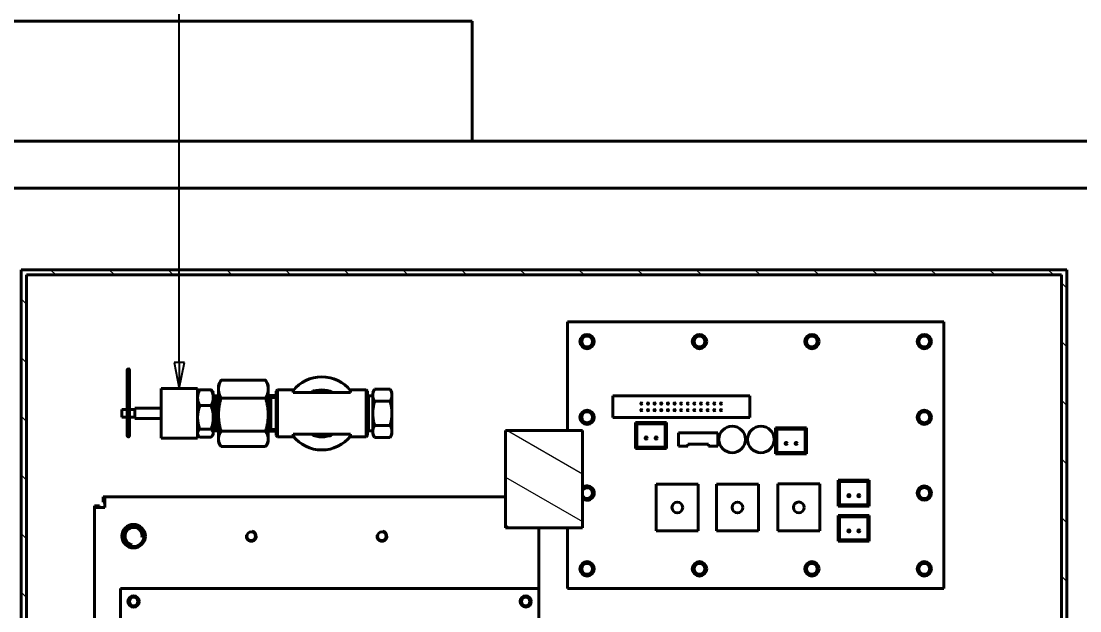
# Model space of a CAD drawing. Header units: millimetres. Extents: x 0 to 4205, y 0 to 2970.
# Drawn here: x 3500.2 to 3905.2, y 1633.9 to 1859.6 of the extents above; entities that cross this region are included whole.
import ezdxf

# ---------------------------------------------------------------- set-up
doc = ezdxf.new("R2010")
doc.units = ezdxf.units.MM
doc.header["$LTSCALE"] = 5
for name, color, linetype, lineweight in [('가시적인 것(ISO)', 3, 'Continuous', 40), ('가시적인 좁은 것(ISO)', 3, 'Continuous', 35), ('기호(ISO)', 5, 'Continuous', 25), ('해치(ISO)', 7, 'Continuous', 18)]:
    doc.layers.add(name, color=color, linetype=linetype, lineweight=lineweight)
doc.styles.add('부품번호텍스트_PSTEK_POSCO', font='isocp.shx')

# ---------------------------------------------------------------- blocks, each defined once
blk = doc.blocks.new('품번기호10')
at = {"layer": '기호(ISO)', "color": 7}
for p, q in [((712.144, 345.788), (712.144, 377.747)), ((711.744, 345.788), (712.144, 343.788)), ((712.544, 345.788), (711.744, 345.788)), ((712.144, 345.788), (712.144, 343.788)), ((712.144, 343.788), (712.544, 345.788))]:
    blk.add_line(p, q, dxfattribs=at)
at = {"layer": '기호(ISO)', "color": 7, "flags": 128}
blk.add_lwpolyline([(711.744, 345.788), (712.144, 343.788)], dxfattribs=at)
at = {"layer": '기호(ISO)'}
blk.add_circle((712.144, 385.247), 7.5, dxfattribs=at)
at = {"layer": '기호(ISO)', "color": 7}
blk.add_solid([(711.744, 345.788), (712.144, 343.788), (712.544, 345.788), (711.744, 345.788)], dxfattribs=at)
at = {"layer": '기호(ISO)', "color": 7, "insert": (712.144, 385.247), "char_height": 5, "attachment_point": 5, "style": '부품번호텍스트_PSTEK_POSCO'}
blk.add_mtext('11', dxfattribs=at)

msp = doc.modelspace()

# ---------------------------------------------------------------- hatches: boundary and pattern name
at = {"layer": '해치(ISO)'}
h = msp.add_hatch(dxfattribs=at)
h.set_pattern_fill('ANSI31', color=256, scale=127, angle=90.00021, style=0)
h.set_pattern_definition([(135.0002, (0, 0), (-11.22528, -11.22536), [])])
h.paths.add_polyline_path([(3500.2192, 1764.4384), (3500.2192, 1124.4384), (3900.2192, 1124.4384), (3900.2192, 1764.4384)])
h.paths.add_polyline_path([(3502.2192, 1126.4384), (3502.2192, 1762.4384), (3898.2192, 1762.4384), (3898.2192, 1126.4384)], flags=0)
h = msp.add_hatch(dxfattribs=at)
h.set_pattern_fill('ANSI31', color=256, scale=127, angle=105.000246, style=0)
h.set_pattern_definition([(150.00025, (0, 0), (-7.93744, -13.74819), [])])
h.paths.add_polyline_path([(3685.4692, 1665.5781), (3714.9692, 1665.5781), (3714.9692, 1702.9384), (3685.4692, 1702.9384)])

# ---------------------------------------------------------------- linework, layer by layer
at = {"layer": '가시적인 것(ISO)'}
for p, q in [((3467.7192, 1859.5523), (3672.7192, 1859.5523)), ((3672.7192, 1813.6384), (3672.7192, 1859.5523)), ((3197.2192, 1813.6384), (3943.2192, 1813.6384)), ((3195.4899, 1795.6384), (3944.9485, 1795.6384)), ((3500.2192, 1764.4384), (3500.2192, 1124.4384)), ((3900.2192, 1764.4384), (3500.2192, 1764.4384)), ((3502.2192, 1126.4384), (3502.2192, 1762.4384)), ((3502.2192, 1762.4384), (3898.2192, 1762.4384)), ((3898.2192, 1762.4384), (3898.2192, 1126.4384)), ((3900.2192, 1124.4384), (3900.2192, 1764.4384)), ((3853.2192, 1744.4384), (3709.2192, 1744.4384)), ((3709.2192, 1744.4384), (3709.2192, 1702.9384)), ((3853.2192, 1642.4384), (3853.2192, 1744.4384)), ((3540.7192, 1725.9455), (3540.7192, 1700.9455)), ((3541.7192, 1700.9455), (3541.7192, 1725.9455)), ((3575.7192, 1720.4384), (3576.519, 1721.8237)), ((3576.7017, 1722.1266), (3593.7367, 1722.1266)), ((3594.7192, 1720.4384), (3593.9194, 1721.8237)), ((3553.7192, 1718.9384), (3553.7192, 1699.9384)), ((3567.7192, 1718.9384), (3553.7192, 1718.9384)), ((3567.7192, 1699.9384), (3567.7192, 1718.9384)), ((3567.7192, 1717.4384), (3568.0313, 1717.8841)), ((3568.5858, 1718.4968), (3572.8526, 1718.4968)), ((3573.7192, 1717.4384), (3573.4071, 1717.8841)), ((3573.7192, 1715.4482), (3573.7192, 1717.4384)), ((3575.7192, 1718.7011), (3575.7192, 1720.4384)), ((3575.7192, 1708.9315), (3575.7192, 1718.7011)), ((3594.7192, 1718.7011), (3594.7192, 1720.4384)), ((3594.7192, 1708.9315), (3594.7192, 1718.7011)), ((3597.7192, 1717.9384), (3598.2192, 1718.4384)), ((3597.7192, 1717.9384), (3597.7192, 1700.9384)), ((3598.2192, 1718.4384), (3598.2192, 1700.4384)), ((3604.2192, 1718.4384), (3598.2192, 1718.4384)), ((3604.2192, 1718.4384), (3604.2192, 1717.4384)), ((3626.2192, 1717.4384), (3604.2192, 1717.4384)), ((3626.2192, 1717.4384), (3626.2192, 1718.4384)), ((3632.2192, 1718.4384), (3626.2192, 1718.4384)), ((3632.2192, 1718.4384), (3632.2192, 1700.4384)), ((3632.7192, 1717.9384), (3632.2192, 1718.4384)), ((3632.7192, 1717.9384), (3632.7192, 1700.9384)), ((3634.7192, 1717.4193), (3635.4448, 1718.676)), ((3634.7192, 1717.4193), (3634.7192, 1701.4575)), ((3641.3387, 1718.676), (3635.4448, 1718.676)), ((3642.0532, 1717.4384), (3641.3387, 1718.676)), ((3642.0532, 1717.4384), (3642.0532, 1716.3666)), ((3575.7192, 1716.1417), (3573.7192, 1716.2042)), ((3573.7192, 1707.8704), (3573.7192, 1715.4482)), ((3574.7143, 1702.7036), (3574.7143, 1716.1731)), ((3576.7017, 1715.2756), (3593.7367, 1715.2756)), ((3597.7192, 1716.2354), (3594.7192, 1716.3291)), ((3595.7129, 1702.5787), (3595.7129, 1716.298)), ((3632.7192, 1716.1001), (3634.7192, 1716.1625)), ((3633.1562, 1716.1137), (3633.1562, 1702.763)), ((3641.3387, 1714.0572), (3635.4448, 1714.0572)), ((3642.0532, 1716.3666), (3642.0532, 1709.4384)), ((3726.5174, 1716.0913), (3726.5174, 1715.8246)), ((3778.9231, 1716.0913), (3726.5174, 1716.0913)), ((3726.5174, 1715.8246), (3726.5195, 1707.8363)), ((3778.9231, 1707.8363), (3778.9231, 1716.0913)), ((3538.7192, 1710.9384), (3538.7192, 1707.9384)), ((3540.7192, 1710.9384), (3538.7192, 1710.9384)), ((3543.7192, 1710.9384), (3541.7192, 1710.9384)), ((3543.7192, 1711.4384), (3543.7192, 1707.4384)), ((3553.7192, 1711.4384), (3543.7192, 1711.4384)), ((3568.5858, 1712.3997), (3572.8526, 1712.3997)), ((3642.0532, 1709.4384), (3642.0532, 1702.5102)), ((3540.7192, 1707.9384), (3538.7192, 1707.9384)), ((3543.7192, 1707.9384), (3541.7192, 1707.9384)), ((3553.7192, 1707.4384), (3543.7192, 1707.4384)), ((3573.7192, 1701.8606), (3573.7192, 1707.8704)), ((3575.7192, 1699.6688), (3575.7192, 1708.9315)), ((3594.7192, 1699.6688), (3594.7192, 1708.9315)), ((3726.5195, 1707.8363), (3778.9231, 1707.8363)), ((3735.1997, 1705.9571), (3735.1997, 1696.0511)), ((3747.0864, 1705.9571), (3735.1997, 1705.9571)), ((3735.6997, 1696.5511), (3735.6997, 1705.4571)), ((3735.6997, 1705.4571), (3746.5864, 1705.4571)), ((3746.5864, 1705.4571), (3746.5864, 1696.5511)), ((3747.0864, 1696.0511), (3747.0864, 1705.9571)), ((3567.7192, 1701.4384), (3568.0313, 1700.9926)), ((3572.8526, 1703.3412), (3568.5858, 1703.3412)), ((3573.7192, 1701.4384), (3573.4071, 1700.9926)), ((3575.7192, 1702.735), (3573.7192, 1702.6726)), ((3573.7192, 1701.4384), (3573.7192, 1701.8606)), ((3576.7017, 1702.5874), (3593.7367, 1702.5874)), ((3597.7192, 1702.6413), (3594.7192, 1702.5477)), ((3604.2192, 1701.4384), (3604.2192, 1700.4384)), ((3604.2192, 1701.4384), (3626.2192, 1701.4384)), ((3626.2192, 1700.4384), (3626.2192, 1701.4384)), ((3632.7192, 1702.7766), (3634.7192, 1702.7142)), ((3634.7192, 1701.4575), (3635.4448, 1700.2008)), ((3641.3387, 1704.8196), (3635.4448, 1704.8196)), ((3642.0532, 1701.4384), (3641.3387, 1700.2008)), ((3642.0532, 1702.5102), (3642.0532, 1701.4384)), ((3714.9692, 1702.9384), (3685.4692, 1702.9384)), ((3685.4692, 1702.9384), (3685.4692, 1665.5781)), ((3714.9692, 1665.5781), (3714.9692, 1702.9384)), ((3751.7194, 1701.9382), (3751.7194, 1696.9386)), ((3766.719, 1701.9382), (3751.7194, 1701.9382)), ((3766.719, 1696.9386), (3766.719, 1701.9382)), ((3800.6615, 1703.882), (3788.7748, 1703.882)), ((3788.7748, 1703.882), (3788.7748, 1693.976)), ((3789.2748, 1703.382), (3800.1615, 1703.382)), ((3789.2748, 1694.476), (3789.2748, 1703.382)), ((3800.1615, 1703.382), (3800.1615, 1694.476)), ((3800.6615, 1693.976), (3800.6615, 1703.882)), ((3567.7192, 1699.9384), (3553.7192, 1699.9384)), ((3568.5858, 1700.3799), (3572.8526, 1700.3799)), ((3575.7192, 1698.4384), (3575.7192, 1699.6688)), ((3575.7192, 1698.4384), (3576.519, 1697.053)), ((3594.7192, 1698.4384), (3593.9194, 1697.053)), ((3594.7192, 1698.4384), (3594.7192, 1699.6688)), ((3597.7192, 1700.9384), (3598.2192, 1700.4384)), ((3604.2192, 1700.4384), (3598.2192, 1700.4384)), ((3632.2192, 1700.4384), (3626.2192, 1700.4384)), ((3632.7192, 1700.9384), (3632.2192, 1700.4384)), ((3635.4448, 1700.2008), (3641.3387, 1700.2008)), ((3755.2196, 1697.6888), (3763.2193, 1697.6888)), ((3755.2196, 1696.9386), (3755.2196, 1697.6888)), ((3763.2193, 1697.6888), (3763.2193, 1696.9386)), ((3576.7017, 1696.7502), (3593.7367, 1696.7502)), ((3735.1997, 1696.0511), (3747.0864, 1696.0511)), ((3746.5864, 1696.5511), (3735.6997, 1696.5511)), ((3751.7194, 1696.9386), (3755.2196, 1696.9386)), ((3763.2193, 1696.9386), (3766.719, 1696.9386)), ((3788.7748, 1693.976), (3800.6615, 1693.976)), ((3800.1615, 1694.476), (3789.2748, 1694.476)), ((3759.2689, 1682.3881), (3743.1695, 1682.3881)), ((3743.1695, 1682.3881), (3743.1695, 1664.4388)), ((3759.2689, 1664.4388), (3759.2689, 1682.3881)), ((3782.2689, 1682.3881), (3766.1695, 1682.3881)), ((3766.1695, 1682.3881), (3766.1695, 1664.4388)), ((3782.2689, 1664.4388), (3782.2689, 1682.3881)), ((3805.7689, 1682.438), (3789.6695, 1682.438)), ((3789.6695, 1682.438), (3789.6695, 1664.4887)), ((3805.7689, 1664.4887), (3805.7689, 1682.438)), ((3812.7748, 1683.882), (3812.7748, 1673.976)), ((3824.6615, 1683.882), (3812.7748, 1683.882)), ((3813.2748, 1683.382), (3824.1615, 1683.382)), ((3813.2748, 1674.476), (3813.2748, 1683.382)), ((3824.1615, 1683.382), (3824.1615, 1674.476)), ((3824.6615, 1673.976), (3824.6615, 1683.882)), ((3532.2192, 1677.4384), (3531.6334, 1677.4384)), ((3531.6334, 1675.4384), (3531.6334, 1677.4384)), ((3532.2192, 1677.4384), (3532.2192, 1673.4384)), ((3532.2192, 1677.4384), (3685.4692, 1677.4384)), ((3530.2192, 1674.0242), (3528.2192, 1674.0242)), ((3528.2192, 1674.0242), (3528.2192, 1673.4384)), ((3532.2192, 1673.4384), (3528.2192, 1673.4384)), ((3528.2192, 1171.4384), (3528.2192, 1673.4384)), ((3530.2192, 1673.4384), (3530.2192, 1674.0242)), ((3532.2192, 1675.4384), (3531.6334, 1675.4384)), ((3812.7748, 1673.976), (3824.6615, 1673.976)), ((3824.1615, 1674.476), (3813.2748, 1674.476)), ((3812.7748, 1670.382), (3812.7748, 1660.476)), ((3824.6615, 1670.382), (3812.7748, 1670.382)), ((3813.2748, 1669.882), (3824.1615, 1669.882)), ((3813.2748, 1660.976), (3813.2748, 1669.882)), ((3824.1615, 1669.882), (3824.1615, 1660.976)), ((3824.6615, 1660.476), (3824.6615, 1670.382)), ((3685.4692, 1665.5781), (3714.9692, 1665.5781)), ((3698.2192, 1642.4481), (3698.2192, 1665.5781)), ((3709.2192, 1665.5781), (3709.2192, 1642.4384)), ((3743.1695, 1664.4388), (3759.2689, 1664.4388)), ((3766.1695, 1664.4388), (3782.2689, 1664.4388)), ((3789.6695, 1664.4887), (3805.7689, 1664.4887)), ((3824.1615, 1660.976), (3813.2748, 1660.976)), ((3812.7748, 1660.476), (3824.6615, 1660.476)), ((3698.2192, 1642.4481), (3538.2192, 1642.4481)), ((3538.2192, 1642.4481), (3538.2192, 1382.4481)), ((3698.2192, 1459.4481), (3698.2192, 1642.4481)), ((3709.2192, 1642.4384), (3853.2192, 1642.4384))]:
    msp.add_line(p, q, dxfattribs=at)
for centre, radius in [((3716.7192, 1736.9384), 2.75), ((3716.7192, 1736.9384), 2.067), ((3759.7192, 1736.9384), 2.75), ((3759.7192, 1736.9384), 2.067), ((3802.7192, 1736.9384), 2.75), ((3802.7192, 1736.9384), 2.067), ((3845.7192, 1736.9384), 2.75), ((3845.7192, 1736.9384), 2.067), ((3737.4792, 1713.2084), 0.2499), ((3740.0192, 1713.2084), 0.2499), ((3742.5592, 1713.2084), 0.2499), ((3745.0992, 1713.2084), 0.2499), ((3747.6392, 1713.2084), 0.2499), ((3750.1792, 1713.2084), 0.2499), ((3752.7192, 1713.2084), 0.2499), ((3755.2592, 1713.2084), 0.2499), ((3757.7992, 1713.2084), 0.2499), ((3760.3392, 1713.2084), 0.2499), ((3762.8792, 1713.2084), 0.2499), ((3765.4192, 1713.2084), 0.2499), ((3767.9592, 1713.2084), 0.2499), ((3716.7192, 1707.9384), 2.75), ((3716.7192, 1707.9384), 2.067), ((3737.4792, 1710.6684), 0.2499), ((3740.0192, 1710.6684), 0.2499), ((3742.5592, 1710.6684), 0.2499), ((3745.0992, 1710.6684), 0.2499), ((3747.6392, 1710.6684), 0.2499), ((3750.1792, 1710.6684), 0.2499), ((3752.7192, 1710.6684), 0.2499), ((3755.2592, 1710.6684), 0.2499), ((3757.7992, 1710.6684), 0.2499), ((3760.3392, 1710.6684), 0.2499), ((3762.8792, 1710.6684), 0.2499), ((3765.4192, 1710.6684), 0.2499), ((3767.9592, 1710.6684), 0.2499), ((3845.7192, 1707.9384), 2.75), ((3845.7192, 1707.9384), 2.067), ((3739.3145, 1700.0135), 0.4), ((3743.124, 1700.0135), 0.4), ((3792.8896, 1697.9384), 0.4), ((3796.6991, 1697.9384), 0.4), ((3845.7192, 1678.9384), 2.75), ((3845.7192, 1678.9384), 2.067), ((3816.8896, 1677.9384), 0.4), ((3820.6991, 1677.9384), 0.4), ((3751.2391, 1673.413), 2.067), ((3774.2391, 1673.413), 2.067), ((3797.6993, 1673.4638), 2.067), ((3543.2192, 1662.4384), 4.5), ((3543.2192, 1662.4384), 4), ((3816.8896, 1664.4384), 0.4), ((3820.6991, 1664.4384), 0.4), ((3588.2192, 1662.4384), 1.621), ((3638.2192, 1662.4384), 1.621), ((3716.7192, 1649.9384), 2.75), ((3759.7192, 1649.9384), 2.75), ((3802.7192, 1649.9384), 2.75), ((3845.7192, 1649.9384), 2.75), ((3716.7192, 1649.9384), 2.067), ((3759.7192, 1649.9384), 2.067), ((3802.7192, 1649.9384), 2.067), ((3845.7192, 1649.9384), 2.067), ((3543.2192, 1637.4384), 2.15), ((3543.2192, 1637.4384), 1.621), ((3693.2289, 1637.4481), 2.15), ((3693.2192, 1637.4384), 1.621)]:
    msp.add_circle(centre, radius, dxfattribs=at)
for centre, radius, start, end in [((3541.2192, 1725.9455), 0.5, 0, 180), ((3615.2192, 1709.4384), 14, 38.213211, 141.786789), ((3615.2192, 1709.4384), 9, 62.733956, 117.266044), ((3615.2192, 1709.4384), 9, 242.733956, 297.266044), ((3772.2192, 1699.4778), 5.08, 0, 180), ((3783.2192, 1699.4778), 5.08, 0, 180), ((3541.2192, 1700.9455), 0.5, 180, 0), ((3615.2192, 1709.4384), 14, 218.213211, 321.786789), ((3772.219, 1699.478), 5.0798, 180.002256, 270.002256), ((3772.2194, 1699.478), 5.0798, 269.997744, 359.997744), ((3783.219, 1699.478), 5.0798, 180.002256, 270.002256), ((3783.2194, 1699.478), 5.0798, 269.997744, 359.997744), ((3716.7192, 1678.9384), 2.75, 230.478804, 129.521196), ((3716.7192, 1678.9384), 2.067, 212.152178, 147.847822)]:
    msp.add_arc(centre, radius, start, end, dxfattribs=at)
for points, weights in [([(3575.7192, 1718.7011), (3575.7192, 1720.2909), (3576.7017, 1722.1266)], [1, 1.04114207867, 1.00615079326]), ([(3576.7017, 1722.1266), (3576.6054, 1721.9732), (3576.519, 1721.8237)], [1.00615079326, 1.00947707974, 1.01211538826]), ([(3593.7367, 1722.1266), (3594.7192, 1720.2909), (3594.7192, 1718.7011)], [1.00615079326, 1.04114207867, 1]), ([(3593.9194, 1721.8237), (3593.833, 1721.9732), (3593.7367, 1722.1266)], [1.01211538826, 1.00947707974, 1.00615079326]), ([(3567.7192, 1715.4482), (3567.7192, 1716.8631), (3568.5858, 1718.4968)], [1, 1.04314139574, 1.01001874936]), ([(3568.5858, 1718.4968), (3568.2362, 1718.1767), (3568.0313, 1717.8841)], [1.01001874936, 1.02312377863, 1.02429041812]), ([(3572.8526, 1718.4968), (3573.7192, 1716.8631), (3573.7192, 1715.4482)], [1.01001874936, 1.04314139574, 1]), ([(3573.4071, 1717.8841), (3573.2022, 1718.1767), (3572.8526, 1718.4968)], [1.02429041812, 1.02312377863, 1.01001874936]), ([(3576.7017, 1715.2756), (3575.7192, 1717.1113), (3575.7192, 1718.7011)], [1.00615079326, 1.04114207867, 1]), ([(3594.7192, 1718.7011), (3594.7192, 1717.1113), (3593.7367, 1715.2756)], [1, 1.04114207867, 1.00615079326]), ([(3611.8801, 1718.0514), (3611.7227, 1717.8557), (3611.5694, 1717.6651)], [1.01001874936, 1.01328243256, 1.01580568279]), ([(3612.3699, 1717.9754), (3612.1282, 1718.0129), (3611.8801, 1718.0514)], [1.01580568279, 1.01328243256, 1.01001874936]), ([(3635.4448, 1714.0572), (3634.1114, 1716.3666), (3635.4448, 1718.676)], [1, 1.15470053838, 1]), ([(3641.3387, 1718.676), (3642.0532, 1717.4384), (3642.0532, 1716.3666)], [1, 1.0379548493, 1]), ([(3568.5858, 1712.3997), (3567.7192, 1714.0334), (3567.7192, 1715.4482)], [1.01001874936, 1.04314139574, 1]), ([(3573.7192, 1715.4482), (3573.7192, 1714.0334), (3572.8526, 1712.3997)], [1, 1.04314139574, 1.01001874936]), ([(3575.7192, 1708.9315), (3575.7192, 1711.8758), (3576.7017, 1715.2756)], [1, 1.04114207867, 1.00615079326]), ([(3593.7367, 1715.2756), (3594.7192, 1711.8758), (3594.7192, 1708.9315)], [1.00615079326, 1.04114207867, 1]), ([(3635.4448, 1704.8196), (3634.1114, 1709.4384), (3635.4448, 1714.0572)], [1, 1.15470053838, 1]), ([(3642.0532, 1716.3666), (3642.0532, 1715.2948), (3641.3387, 1714.0572)], [1, 1.0379548493, 1]), ([(3641.3387, 1714.0572), (3642.0532, 1711.582), (3642.0532, 1709.4384)], [1, 1.0379548493, 1]), ([(3567.7192, 1707.8704), (3567.7192, 1709.9725), (3568.5858, 1712.3997)], [1, 1.04314139574, 1.01001874936]), ([(3572.8526, 1712.3997), (3573.7192, 1709.9725), (3573.7192, 1707.8704)], [1.01001874936, 1.04314139574, 1]), ([(3642.0532, 1709.4384), (3642.0532, 1707.2948), (3641.3387, 1704.8196)], [1, 1.0379548493, 1]), ([(3568.5858, 1703.3412), (3567.7192, 1705.7684), (3567.7192, 1707.8704)], [1.01001874936, 1.04314139574, 1]), ([(3573.7192, 1707.8704), (3573.7192, 1705.7684), (3572.8526, 1703.3412)], [1, 1.04314139574, 1.01001874936]), ([(3576.7017, 1702.5874), (3575.7192, 1705.9871), (3575.7192, 1708.9315)], [1.00615079326, 1.04114207867, 1]), ([(3594.7192, 1708.9315), (3594.7192, 1705.9871), (3593.7367, 1702.5874)], [1, 1.04114207867, 1.00615079326]), ([(3567.7192, 1701.8606), (3567.7192, 1702.5477), (3568.5858, 1703.3412)], [1, 1.04314139574, 1.01001874936]), ([(3568.5858, 1700.3799), (3567.7192, 1701.1734), (3567.7192, 1701.8606)], [1.01001874936, 1.04314139574, 1]), ([(3572.8526, 1703.3412), (3573.7192, 1702.5477), (3573.7192, 1701.8606)], [1.01001874936, 1.04314139574, 1]), ([(3573.7192, 1701.8606), (3573.7192, 1701.1734), (3572.8526, 1700.3799)], [1, 1.04314139574, 1.01001874936]), ([(3575.7192, 1699.6688), (3575.7192, 1701.0233), (3576.7017, 1702.5874)], [1, 1.04114207867, 1.00615079326]), ([(3593.7367, 1702.5874), (3594.7192, 1701.0233), (3594.7192, 1699.6688)], [1.00615079326, 1.04114207867, 1]), ([(3618.5583, 1700.8254), (3618.7157, 1701.021), (3618.869, 1701.2116)], [1.01001874936, 1.01328243256, 1.01580568279]), ([(3635.4448, 1700.2008), (3634.1114, 1702.5102), (3635.4448, 1704.8196)], [1, 1.15470053838, 1]), ([(3641.3387, 1704.8196), (3642.0532, 1703.582), (3642.0532, 1702.5102)], [1, 1.0379548493, 1]), ([(3642.0532, 1702.5102), (3642.0532, 1701.4384), (3641.3387, 1700.2008)], [1, 1.0379548493, 1]), ([(3576.7017, 1696.7502), (3575.7192, 1698.3142), (3575.7192, 1699.6688)], [1.00615079326, 1.04114207867, 1]), ([(3594.7192, 1699.6688), (3594.7192, 1698.3142), (3593.7367, 1696.7502)], [1, 1.04114207867, 1.00615079326]), ([(3618.0685, 1700.9013), (3618.3102, 1700.8638), (3618.5583, 1700.8254)], [1.01580568279, 1.01328243256, 1.01001874936])]:
    msp.add_rational_spline(points, weights, degree=2, dxfattribs=at)
at = {"layer": '가시적인 좁은 것(ISO)'}
for p, q in [((3575.7192, 1715.0124), (3574.7143, 1715.0438)), ((3597.7192, 1715.379), (3595.7129, 1715.4416)), ((3633.1562, 1715.2573), (3632.7192, 1715.2437)), ((3574.7143, 1703.8329), (3575.7192, 1703.8643)), ((3595.7129, 1703.4351), (3597.7192, 1703.4977)), ((3632.7192, 1703.6331), (3633.1562, 1703.6194))]:
    msp.add_line(p, q, dxfattribs=at)
for centre, radius, start, end in [((3716.7192, 1736.9384), 2.5, 350, 260), ((3759.7192, 1736.9384), 2.5, 350, 260), ((3802.7192, 1736.9384), 2.5, 350, 260), ((3845.7192, 1736.9384), 2.5, 350, 260), ((3716.7192, 1707.9384), 2.5, 350, 260), ((3845.7192, 1707.9384), 2.5, 350, 260), ((3716.7192, 1678.9384), 2.5, 350, 134.427004), ((3845.7192, 1678.9384), 2.5, 350, 260), ((3716.7192, 1678.9384), 2.5, 225.572996, 260), ((3543.2192, 1662.4384), 3.256, 350, 260), ((3588.2192, 1662.4384), 2, 170, 80), ((3638.2192, 1662.4384), 2, 170, 80), ((3716.7192, 1649.9384), 2.5, 350, 260), ((3759.7192, 1649.9384), 2.5, 350, 260), ((3802.7192, 1649.9384), 2.5, 350, 260), ((3845.7192, 1649.9384), 2.5, 350, 260), ((3543.2192, 1637.4384), 2, 170, 80), ((3693.2192, 1637.4384), 2, 170, 80)]:
    msp.add_arc(centre, radius, start, end, dxfattribs=at)

# ---------------------------------------------------------------- block references
at = {"layer": '기호(ISO)', "xscale": 5, "yscale": 5, "zscale": 5}
msp.add_blockref('품번기호10', (0, 0), dxfattribs=at)

doc.saveas('drawing.dxf')
